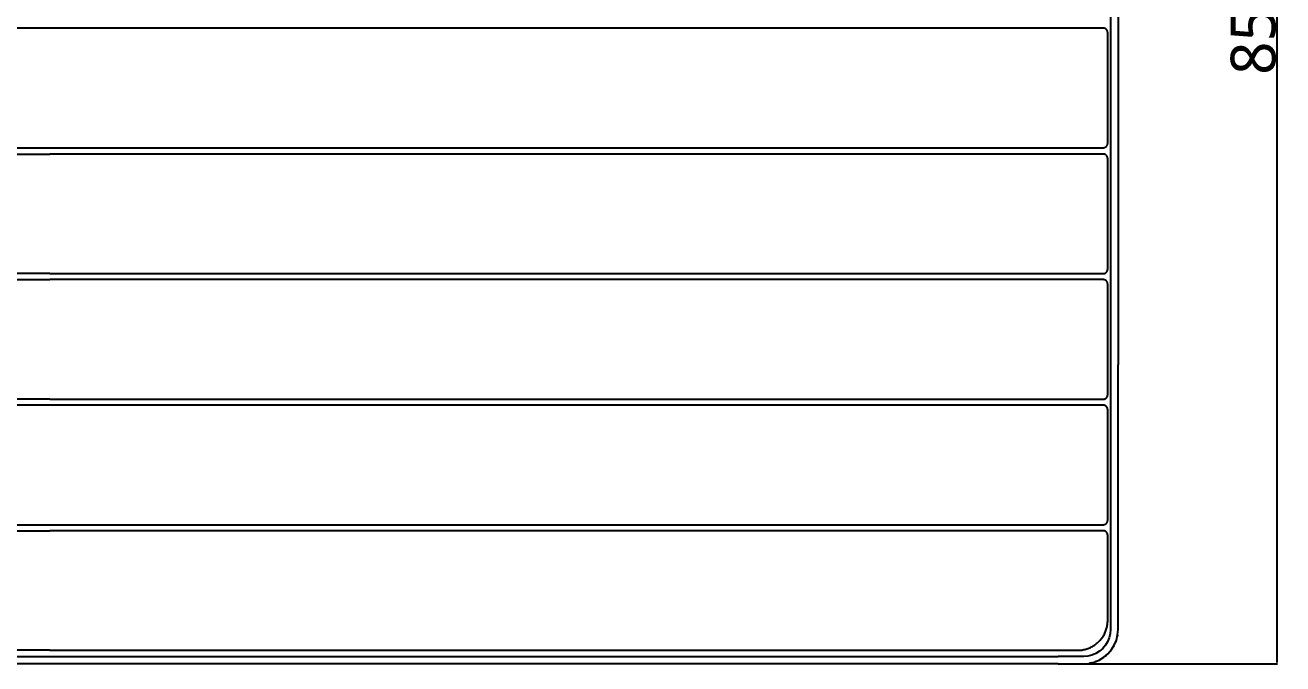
# Model space of a CAD drawing. Header units: millimetres. Extents: x 0 to 5466, y 0 to 3819.
# Drawn here: x 3592 to 4434, y 961 to 1388 of the extents above; entities that cross this region are included whole.
import ezdxf

# ---------------------------------------------------------------- set-up
doc = ezdxf.new("R2010")
doc.units = ezdxf.units.MM
doc.header["$MEASUREMENT"] = 0
doc.layers.add('Domyślny', color=7, linetype='Continuous', true_color=0x000000)
doc.layers.add('Utwórz2D linie widoczne', color=7, linetype='Continuous', true_color=0x000000)
doc.styles.add('Roboto', font='')
doc.styles.get('Roboto').set_extended_font_data('Roboto')
doc.dimstyles.new('Domyślny', dxfattribs={"dimtxt": 30, "dimasz": 1, "dimexe": 0.5, "dimexo": 0.5, "dimgap": 0.25, "dimtad": 1, "dimtoh": 1, "dimdec": 0, "dimzin": 1, "dimdsep": 46, "dimtxsty": 'Roboto', "dimcen": 0.5, "dimazin": 0, "dimtfac": 1, "dimtdec": 4, "dimtix": 1, "dimtmove": 1, "dimatfit": 3, "dimfxl": 0, "dimtolj": 1, "dimtzin": 1, "dimarcsym": 0})

# ---------------------------------------------------------------- blocks, each defined once
blk = doc.blocks.new('*D1')
at = {"layer": 'Defpoints', "color": 0}
for p in [(4293.43, 1815.65), (4293.43, 960.65), (4429.68, 960.65)]:
    blk.add_point(p, dxfattribs=at)
at = {"layer": 'Domyślny', "color": 0, "lineweight": -2}
for p, q in [((4293.93, 1815.65), (4430.18, 1815.65)), ((4429.68, 1814.65), (4429.68, 961.65)), ((4293.93, 960.65), (4430.18, 960.65))]:
    blk.add_line(p, q, dxfattribs=at)
at = {"layer": 'Domyślny', "color": 0}
for points in [[(4429.84, 1814.65), (4429.51, 1814.65), (4429.68, 1815.65)], [(4429.51, 961.65), (4429.84, 961.65), (4429.68, 960.65)]]:
    blk.add_solid(points, dxfattribs=at)
at = {"layer": 'Domyślny', "color": 0, "insert": (4414.02, 1388.15), "char_height": 30, "attachment_point": 5, "rotation": 90, "style": 'Roboto'}
blk.add_mtext('\\A1;855', dxfattribs=at)

msp = doc.modelspace()

# ---------------------------------------------------------------- linework, layer by layer
at = {"layer": 'Utwórz2D linie widoczne'}
for p, q in [((4318.41, 1615.65, 3235.88), (4318.41, 1160.65, 3235.88)), ((4323.41, 1615.65, 3235.88), (4323.41, 1160.65, 3235.88)), ((3608.53, 1385.91, 3235.88), (3494.98, 1385.91, 3235.88)), ((4313.48, 1385.91, 3235.88), (3608.53, 1385.91, 3235.88)), ((4313.58, 1385.9, 3235.88), (4313.48, 1385.91, 3235.88)), ((4313.68, 1385.9, 3235.88), (4313.58, 1385.9, 3235.88)), ((4313.79, 1385.89, 3235.88), (4313.68, 1385.9, 3235.88)), ((4313.89, 1385.88, 3235.88), (4313.79, 1385.89, 3235.88)), ((4313.99, 1385.86, 3235.88), (4313.89, 1385.88, 3235.88)), ((4314.09, 1385.84, 3235.88), (4313.99, 1385.86, 3235.88)), ((4314.19, 1385.82, 3235.88), (4314.09, 1385.84, 3235.88)), ((4314.29, 1385.8, 3235.88), (4314.19, 1385.82, 3235.88)), ((4314.39, 1385.77, 3235.88), (4314.29, 1385.8, 3235.88)), ((4314.48, 1385.73, 3235.88), (4314.39, 1385.77, 3235.88)), ((4314.58, 1385.7, 3235.88), (4314.48, 1385.73, 3235.88)), ((4314.68, 1385.66, 3235.88), (4314.58, 1385.7, 3235.88)), ((4314.77, 1385.62, 3235.88), (4314.68, 1385.66, 3235.88)), ((4314.86, 1385.57, 3235.88), (4314.77, 1385.62, 3235.88)), ((4314.95, 1385.52, 3235.88), (4314.86, 1385.57, 3235.88)), ((4315.04, 1385.47, 3235.88), (4314.95, 1385.52, 3235.88)), ((4315.13, 1385.41, 3235.88), (4315.04, 1385.47, 3235.88)), ((4315.21, 1385.36, 3235.88), (4315.13, 1385.41, 3235.88)), ((4315.29, 1385.3, 3235.88), (4315.21, 1385.36, 3235.88)), ((4315.37, 1385.23, 3235.88), (4315.29, 1385.3, 3235.88)), ((4315.45, 1385.17, 3235.88), (4315.37, 1385.23, 3235.88)), ((4315.53, 1385.1, 3235.88), (4315.45, 1385.17, 3235.88)), ((4315.6, 1385.03, 3235.88), (4315.53, 1385.1, 3235.88)), ((4315.67, 1384.95, 3235.88), (4315.6, 1385.03, 3235.88)), ((4315.74, 1384.88, 3235.88), (4315.67, 1384.95, 3235.88)), ((4315.81, 1384.8, 3235.88), (4315.74, 1384.88, 3235.88)), ((4315.87, 1384.72, 3235.88), (4315.81, 1384.8, 3235.88)), ((4315.93, 1384.64, 3235.88), (4315.87, 1384.72, 3235.88)), ((4315.99, 1384.55, 3235.88), (4315.93, 1384.64, 3235.88)), ((4316.04, 1384.47, 3235.88), (4315.99, 1384.55, 3235.88)), ((4316.1, 1384.38, 3235.88), (4316.04, 1384.47, 3235.88)), ((4316.14, 1384.29, 3235.88), (4316.1, 1384.38, 3235.88)), ((4316.19, 1384.19, 3235.88), (4316.14, 1384.29, 3235.88)), ((4316.23, 1384.1, 3235.88), (4316.19, 1384.19, 3235.88)), ((4316.27, 1384.01, 3235.88), (4316.23, 1384.1, 3235.88)), ((4316.31, 1383.91, 3235.88), (4316.27, 1384.01, 3235.88)), ((4316.34, 1383.81, 3235.88), (4316.31, 1383.91, 3235.88)), ((4316.37, 1383.72, 3235.88), (4316.34, 1383.81, 3235.88)), ((4316.39, 1383.62, 3235.88), (4316.37, 1383.72, 3235.88)), ((4316.42, 1383.52, 3235.88), (4316.39, 1383.62, 3235.88)), ((4316.44, 1383.42, 3235.88), (4316.42, 1383.52, 3235.88)), ((4316.45, 1383.31, 3235.88), (4316.44, 1383.42, 3235.88)), ((4316.46, 1383.21, 3235.88), (4316.45, 1383.31, 3235.88)), ((4316.47, 1383.11, 3235.88), (4316.46, 1383.21, 3235.88)), ((4316.48, 1383.01, 3235.88), (4316.47, 1383.11, 3235.88)), ((4316.48, 1382.91, 3235.88), (4316.48, 1383.01, 3235.88)), ((4316.48, 1308.91, 3235.88), (4316.48, 1382.91, 3235.88)), ((3494.98, 1305.91, 3235.88), (3608.53, 1305.91, 3235.88)), ((3608.53, 1305.91, 3235.88), (4313.48, 1305.91, 3235.88)), ((4313.48, 1305.91, 3235.88), (4313.58, 1305.91, 3235.88)), ((4313.58, 1305.91, 3235.88), (4313.68, 1305.91, 3235.88)), ((4313.68, 1305.91, 3235.88), (4313.79, 1305.92, 3235.88)), ((4313.79, 1305.92, 3235.88), (4313.89, 1305.93, 3235.88)), ((4313.89, 1305.93, 3235.88), (4313.99, 1305.95, 3235.88)), ((4313.99, 1305.95, 3235.88), (4314.09, 1305.97, 3235.88)), ((4314.09, 1305.97, 3235.88), (4314.19, 1305.99, 3235.88)), ((4314.19, 1305.99, 3235.88), (4314.29, 1306.02, 3235.88)), ((4314.29, 1306.02, 3235.88), (4314.39, 1306.05, 3235.88)), ((4314.39, 1306.05, 3235.88), (4314.48, 1306.08, 3235.88)), ((4314.48, 1306.08, 3235.88), (4314.58, 1306.12, 3235.88)), ((4314.58, 1306.12, 3235.88), (4314.68, 1306.15, 3235.88)), ((4314.68, 1306.15, 3235.88), (4314.77, 1306.2, 3235.88)), ((4314.77, 1306.2, 3235.88), (4314.86, 1306.24, 3235.88)), ((4314.86, 1306.24, 3235.88), (4314.95, 1306.29, 3235.88)), ((4314.95, 1306.29, 3235.88), (4315.04, 1306.34, 3235.88)), ((4315.04, 1306.34, 3235.88), (4315.13, 1306.4, 3235.88)), ((4315.13, 1306.4, 3235.88), (4315.21, 1306.46, 3235.88)), ((4315.21, 1306.46, 3235.88), (4315.29, 1306.52, 3235.88)), ((4315.29, 1306.52, 3235.88), (4315.37, 1306.58, 3235.88)), ((4315.37, 1306.58, 3235.88), (4315.45, 1306.65, 3235.88)), ((4315.45, 1306.65, 3235.88), (4315.53, 1306.71, 3235.88)), ((4315.53, 1306.71, 3235.88), (4315.6, 1306.79, 3235.88)), ((4315.6, 1306.79, 3235.88), (4315.67, 1306.86, 3235.88)), ((4315.67, 1306.86, 3235.88), (4315.74, 1306.93, 3235.88)), ((4315.74, 1306.93, 3235.88), (4315.81, 1307.01, 3235.88)), ((4315.81, 1307.01, 3235.88), (4315.87, 1307.09, 3235.88)), ((4315.87, 1307.09, 3235.88), (4315.93, 1307.18, 3235.88)), ((4315.93, 1307.18, 3235.88), (4315.99, 1307.26, 3235.88)), ((4315.99, 1307.26, 3235.88), (4316.04, 1307.35, 3235.88)), ((4316.04, 1307.35, 3235.88), (4316.1, 1307.44, 3235.88)), ((4316.1, 1307.44, 3235.88), (4316.14, 1307.53, 3235.88)), ((4316.14, 1307.53, 3235.88), (4316.19, 1307.62, 3235.88)), ((4316.19, 1307.62, 3235.88), (4316.23, 1307.71, 3235.88)), ((4316.23, 1307.71, 3235.88), (4316.27, 1307.81, 3235.88)), ((4316.27, 1307.81, 3235.88), (4316.31, 1307.9, 3235.88)), ((4316.31, 1307.9, 3235.88), (4316.34, 1308, 3235.88)), ((4316.34, 1308, 3235.88), (4316.37, 1308.1, 3235.88)), ((4316.37, 1308.1, 3235.88), (4316.39, 1308.2, 3235.88)), ((4316.39, 1308.2, 3235.88), (4316.42, 1308.3, 3235.88)), ((4316.42, 1308.3, 3235.88), (4316.44, 1308.4, 3235.88)), ((4316.44, 1308.4, 3235.88), (4316.45, 1308.5, 3235.88)), ((4316.45, 1308.5, 3235.88), (4316.46, 1308.6, 3235.88)), ((4316.46, 1308.6, 3235.88), (4316.47, 1308.7, 3235.88)), ((4316.47, 1308.7, 3235.88), (4316.48, 1308.8, 3235.88)), ((4316.48, 1308.8, 3235.88), (4316.48, 1308.91, 3235.88)), ((3494.98, 1301.67, 3235.88), (3608.53, 1301.67, 3235.88)), ((4313.48, 1301.67, 3235.88), (3608.53, 1301.67, 3235.88)), ((4313.58, 1301.67, 3235.88), (4313.48, 1301.67, 3235.88)), ((4313.68, 1301.66, 3235.88), (4313.58, 1301.67, 3235.88)), ((4313.79, 1301.66, 3235.88), (4313.68, 1301.66, 3235.88)), ((4313.89, 1301.64, 3235.88), (4313.79, 1301.66, 3235.88)), ((4313.99, 1301.63, 3235.88), (4313.89, 1301.64, 3235.88)), ((4314.09, 1301.61, 3235.88), (4313.99, 1301.63, 3235.88)), ((4314.19, 1301.59, 3235.88), (4314.09, 1301.61, 3235.88)), ((4314.29, 1301.56, 3235.88), (4314.19, 1301.59, 3235.88)), ((4314.39, 1301.53, 3235.88), (4314.29, 1301.56, 3235.88)), ((4314.48, 1301.5, 3235.88), (4314.39, 1301.53, 3235.88)), ((4314.58, 1301.46, 3235.88), (4314.48, 1301.5, 3235.88)), ((4314.68, 1301.42, 3235.88), (4314.58, 1301.46, 3235.88)), ((4314.77, 1301.38, 3235.88), (4314.68, 1301.42, 3235.88)), ((4314.86, 1301.34, 3235.88), (4314.77, 1301.38, 3235.88)), ((4314.95, 1301.29, 3235.88), (4314.86, 1301.34, 3235.88)), ((4315.04, 1301.24, 3235.88), (4314.95, 1301.29, 3235.88)), ((4315.13, 1301.18, 3235.88), (4315.04, 1301.24, 3235.88)), ((4315.21, 1301.12, 3235.88), (4315.13, 1301.18, 3235.88)), ((4315.29, 1301.06, 3235.88), (4315.21, 1301.12, 3235.88)), ((4315.37, 1301, 3235.88), (4315.29, 1301.06, 3235.88)), ((4315.45, 1300.93, 3235.88), (4315.37, 1301, 3235.88)), ((4315.53, 1300.86, 3235.88), (4315.45, 1300.93, 3235.88)), ((4315.6, 1300.79, 3235.88), (4315.53, 1300.86, 3235.88)), ((4315.67, 1300.72, 3235.88), (4315.6, 1300.79, 3235.88)), ((4315.74, 1300.64, 3235.88), (4315.67, 1300.72, 3235.88)), ((4315.81, 1300.57, 3235.88), (4315.74, 1300.64, 3235.88)), ((4315.87, 1300.48, 3235.88), (4315.81, 1300.57, 3235.88)), ((4315.93, 1300.4, 3235.88), (4315.87, 1300.48, 3235.88)), ((4315.99, 1300.32, 3235.88), (4315.93, 1300.4, 3235.88)), ((4316.04, 1300.23, 3235.88), (4315.99, 1300.32, 3235.88)), ((4316.1, 1300.14, 3235.88), (4316.04, 1300.23, 3235.88)), ((4316.14, 1300.05, 3235.88), (4316.1, 1300.14, 3235.88)), ((4316.19, 1299.96, 3235.88), (4316.14, 1300.05, 3235.88)), ((4316.23, 1299.87, 3235.88), (4316.19, 1299.96, 3235.88)), ((4316.27, 1299.77, 3235.88), (4316.23, 1299.87, 3235.88)), ((4316.31, 1299.68, 3235.88), (4316.27, 1299.77, 3235.88)), ((4316.34, 1299.58, 3235.88), (4316.31, 1299.68, 3235.88)), ((4316.37, 1299.48, 3235.88), (4316.34, 1299.58, 3235.88)), ((4316.39, 1299.38, 3235.88), (4316.37, 1299.48, 3235.88)), ((4316.42, 1299.28, 3235.88), (4316.39, 1299.38, 3235.88)), ((4316.44, 1299.18, 3235.88), (4316.42, 1299.28, 3235.88)), ((4316.45, 1299.08, 3235.88), (4316.44, 1299.18, 3235.88)), ((4316.46, 1298.98, 3235.88), (4316.45, 1299.08, 3235.88)), ((4316.47, 1298.88, 3235.88), (4316.46, 1298.98, 3235.88)), ((4316.48, 1298.77, 3235.88), (4316.47, 1298.88, 3235.88)), ((4316.48, 1298.67, 3235.88), (4316.48, 1298.77, 3235.88)), ((4316.48, 1224.67, 3235.88), (4316.48, 1298.67, 3235.88)), ((3608.53, 1221.67, 3235.88), (3494.98, 1221.67, 3235.88)), ((3608.53, 1221.67, 3235.88), (4313.48, 1221.67, 3235.88)), ((4313.48, 1221.67, 3235.88), (4313.58, 1221.67, 3235.88)), ((4313.58, 1221.67, 3235.88), (4313.68, 1221.68, 3235.88)), ((4313.68, 1221.68, 3235.88), (4313.79, 1221.69, 3235.88)), ((4313.79, 1221.69, 3235.88), (4313.89, 1221.7, 3235.88)), ((4313.89, 1221.7, 3235.88), (4313.99, 1221.72, 3235.88)), ((4313.99, 1221.72, 3235.88), (4314.09, 1221.73, 3235.88)), ((4314.09, 1221.73, 3235.88), (4314.19, 1221.76, 3235.88)), ((4314.19, 1221.76, 3235.88), (4314.29, 1221.78, 3235.88)), ((4314.29, 1221.78, 3235.88), (4314.39, 1221.81, 3235.88)), ((4314.39, 1221.81, 3235.88), (4314.48, 1221.84, 3235.88)), ((4314.48, 1221.84, 3235.88), (4314.58, 1221.88, 3235.88)), ((4314.58, 1221.88, 3235.88), (4314.68, 1221.92, 3235.88)), ((4314.68, 1221.92, 3235.88), (4314.77, 1221.96, 3235.88)), ((4314.77, 1221.96, 3235.88), (4314.86, 1222.01, 3235.88)), ((4314.86, 1222.01, 3235.88), (4314.95, 1222.06, 3235.88)), ((4314.95, 1222.06, 3235.88), (4315.04, 1222.11, 3235.88)), ((4315.04, 1222.11, 3235.88), (4315.13, 1222.16, 3235.88)), ((4315.13, 1222.16, 3235.88), (4315.21, 1222.22, 3235.88)), ((4315.21, 1222.22, 3235.88), (4315.29, 1222.28, 3235.88)), ((4315.29, 1222.28, 3235.88), (4315.37, 1222.34, 3235.88)), ((4315.37, 1222.34, 3235.88), (4315.45, 1222.41, 3235.88)), ((4315.45, 1222.41, 3235.88), (4315.53, 1222.48, 3235.88)), ((4315.53, 1222.48, 3235.88), (4315.6, 1222.55, 3235.88)), ((4315.6, 1222.55, 3235.88), (4315.67, 1222.62, 3235.88)), ((4315.67, 1222.62, 3235.88), (4315.74, 1222.7, 3235.88)), ((4315.74, 1222.7, 3235.88), (4315.81, 1222.78, 3235.88)), ((4315.81, 1222.78, 3235.88), (4315.87, 1222.86, 3235.88)), ((4315.87, 1222.86, 3235.88), (4315.93, 1222.94, 3235.88)), ((4315.93, 1222.94, 3235.88), (4315.99, 1223.03, 3235.88)), ((4315.99, 1223.03, 3235.88), (4316.04, 1223.11, 3235.88)), ((4316.04, 1223.11, 3235.88), (4316.1, 1223.2, 3235.88)), ((4316.1, 1223.2, 3235.88), (4316.14, 1223.29, 3235.88)), ((4316.14, 1223.29, 3235.88), (4316.19, 1223.38, 3235.88)), ((4316.19, 1223.38, 3235.88), (4316.23, 1223.48, 3235.88)), ((4316.23, 1223.48, 3235.88), (4316.27, 1223.57, 3235.88)), ((4316.27, 1223.57, 3235.88), (4316.31, 1223.67, 3235.88)), ((4316.31, 1223.67, 3235.88), (4316.34, 1223.76, 3235.88)), ((4316.34, 1223.76, 3235.88), (4316.37, 1223.86, 3235.88)), ((4316.37, 1223.86, 3235.88), (4316.39, 1223.96, 3235.88)), ((4316.39, 1223.96, 3235.88), (4316.42, 1224.06, 3235.88)), ((4316.42, 1224.06, 3235.88), (4316.44, 1224.16, 3235.88)), ((4316.44, 1224.16, 3235.88), (4316.45, 1224.26, 3235.88)), ((4316.45, 1224.26, 3235.88), (4316.46, 1224.36, 3235.88)), ((4316.46, 1224.36, 3235.88), (4316.47, 1224.47, 3235.88)), ((4316.47, 1224.47, 3235.88), (4316.48, 1224.57, 3235.88)), ((4316.48, 1224.57, 3235.88), (4316.48, 1224.67, 3235.88)), ((3494.98, 1217.67, 3235.88), (3608.53, 1217.67, 3235.88)), ((4313.48, 1217.67, 3235.88), (3608.53, 1217.67, 3235.88)), ((4313.58, 1217.67, 3235.88), (4313.48, 1217.67, 3235.88)), ((4313.68, 1217.66, 3235.88), (4313.58, 1217.67, 3235.88)), ((4313.79, 1217.66, 3235.88), (4313.68, 1217.66, 3235.88)), ((4313.89, 1217.64, 3235.88), (4313.79, 1217.66, 3235.88)), ((4313.99, 1217.63, 3235.88), (4313.89, 1217.64, 3235.88)), ((4314.09, 1217.61, 3235.88), (4313.99, 1217.63, 3235.88)), ((4314.19, 1217.59, 3235.88), (4314.09, 1217.61, 3235.88)), ((4314.29, 1217.56, 3235.88), (4314.19, 1217.59, 3235.88)), ((4314.39, 1217.53, 3235.88), (4314.29, 1217.56, 3235.88)), ((4314.48, 1217.5, 3235.88), (4314.39, 1217.53, 3235.88)), ((4314.58, 1217.46, 3235.88), (4314.48, 1217.5, 3235.88)), ((4314.68, 1217.42, 3235.88), (4314.58, 1217.46, 3235.88)), ((4314.77, 1217.38, 3235.88), (4314.68, 1217.42, 3235.88)), ((4314.86, 1217.34, 3235.88), (4314.77, 1217.38, 3235.88)), ((4314.95, 1217.29, 3235.88), (4314.86, 1217.34, 3235.88)), ((4315.04, 1217.24, 3235.88), (4314.95, 1217.29, 3235.88)), ((4315.13, 1217.18, 3235.88), (4315.04, 1217.24, 3235.88)), ((4315.21, 1217.12, 3235.88), (4315.13, 1217.18, 3235.88)), ((4315.29, 1217.06, 3235.88), (4315.21, 1217.12, 3235.88)), ((4315.37, 1217, 3235.88), (4315.29, 1217.06, 3235.88)), ((4315.45, 1216.93, 3235.88), (4315.37, 1217, 3235.88)), ((4315.53, 1216.86, 3235.88), (4315.45, 1216.93, 3235.88)), ((4315.6, 1216.79, 3235.88), (4315.53, 1216.86, 3235.88)), ((4315.67, 1216.72, 3235.88), (4315.6, 1216.79, 3235.88)), ((4315.74, 1216.64, 3235.88), (4315.67, 1216.72, 3235.88)), ((4315.81, 1216.57, 3235.88), (4315.74, 1216.64, 3235.88)), ((4315.87, 1216.48, 3235.88), (4315.81, 1216.57, 3235.88)), ((4315.93, 1216.4, 3235.88), (4315.87, 1216.48, 3235.88)), ((4315.99, 1216.32, 3235.88), (4315.93, 1216.4, 3235.88)), ((4316.04, 1216.23, 3235.88), (4315.99, 1216.32, 3235.88)), ((4316.1, 1216.14, 3235.88), (4316.04, 1216.23, 3235.88)), ((4316.14, 1216.05, 3235.88), (4316.1, 1216.14, 3235.88)), ((4316.19, 1215.96, 3235.88), (4316.14, 1216.05, 3235.88)), ((4316.23, 1215.87, 3235.88), (4316.19, 1215.96, 3235.88)), ((4316.27, 1215.77, 3235.88), (4316.23, 1215.87, 3235.88)), ((4316.31, 1215.68, 3235.88), (4316.27, 1215.77, 3235.88)), ((4316.34, 1215.58, 3235.88), (4316.31, 1215.68, 3235.88)), ((4316.37, 1215.48, 3235.88), (4316.34, 1215.58, 3235.88)), ((4316.39, 1215.38, 3235.88), (4316.37, 1215.48, 3235.88)), ((4316.42, 1215.28, 3235.88), (4316.39, 1215.38, 3235.88)), ((4316.44, 1215.18, 3235.88), (4316.42, 1215.28, 3235.88)), ((4316.45, 1215.08, 3235.88), (4316.44, 1215.18, 3235.88)), ((4316.46, 1214.98, 3235.88), (4316.45, 1215.08, 3235.88)), ((4316.47, 1214.88, 3235.88), (4316.46, 1214.98, 3235.88)), ((4316.48, 1214.77, 3235.88), (4316.47, 1214.88, 3235.88)), ((4316.48, 1214.67, 3235.88), (4316.48, 1214.77, 3235.88)), ((4316.48, 1140.67, 3235.88), (4316.48, 1214.67, 3235.88)), ((4318.41, 1160.65, 3235.88), (4318.41, 1028.65, 3235.88)), ((4323.41, 1028.65, 3235.88), (4323.41, 1160.65, 3235.88)), ((3608.53, 1137.67, 3235.88), (3494.98, 1137.67, 3235.88)), ((3608.53, 1137.67, 3235.88), (4313.48, 1137.67, 3235.88)), ((4313.48, 1137.67, 3235.88), (4313.58, 1137.67, 3235.88)), ((4313.58, 1137.67, 3235.88), (4313.68, 1137.68, 3235.88)), ((4313.68, 1137.68, 3235.88), (4313.79, 1137.69, 3235.88)), ((4313.79, 1137.69, 3235.88), (4313.89, 1137.7, 3235.88)), ((4313.89, 1137.7, 3235.88), (4313.99, 1137.72, 3235.88)), ((4313.99, 1137.72, 3235.88), (4314.09, 1137.73, 3235.88)), ((4314.09, 1137.73, 3235.88), (4314.19, 1137.76, 3235.88)), ((4314.19, 1137.76, 3235.88), (4314.29, 1137.78, 3235.88)), ((4314.29, 1137.78, 3235.88), (4314.39, 1137.81, 3235.88)), ((4314.39, 1137.81, 3235.88), (4314.48, 1137.84, 3235.88)), ((4314.48, 1137.84, 3235.88), (4314.58, 1137.88, 3235.88)), ((4314.58, 1137.88, 3235.88), (4314.68, 1137.92, 3235.88)), ((4314.68, 1137.92, 3235.88), (4314.77, 1137.96, 3235.88)), ((4314.77, 1137.96, 3235.88), (4314.86, 1138.01, 3235.88)), ((4314.86, 1138.01, 3235.88), (4314.95, 1138.06, 3235.88)), ((4314.95, 1138.06, 3235.88), (4315.04, 1138.11, 3235.88)), ((4315.04, 1138.11, 3235.88), (4315.13, 1138.16, 3235.88)), ((4315.13, 1138.16, 3235.88), (4315.21, 1138.22, 3235.88)), ((4315.21, 1138.22, 3235.88), (4315.29, 1138.28, 3235.88)), ((4315.29, 1138.28, 3235.88), (4315.37, 1138.34, 3235.88)), ((4315.37, 1138.34, 3235.88), (4315.45, 1138.41, 3235.88)), ((4315.45, 1138.41, 3235.88), (4315.53, 1138.48, 3235.88)), ((4315.53, 1138.48, 3235.88), (4315.6, 1138.55, 3235.88)), ((4315.6, 1138.55, 3235.88), (4315.67, 1138.62, 3235.88)), ((4315.67, 1138.62, 3235.88), (4315.74, 1138.7, 3235.88)), ((4315.74, 1138.7, 3235.88), (4315.81, 1138.78, 3235.88)), ((4315.81, 1138.78, 3235.88), (4315.87, 1138.86, 3235.88)), ((4315.87, 1138.86, 3235.88), (4315.93, 1138.94, 3235.88)), ((4315.93, 1138.94, 3235.88), (4315.99, 1139.03, 3235.88)), ((4315.99, 1139.03, 3235.88), (4316.04, 1139.11, 3235.88)), ((4316.04, 1139.11, 3235.88), (4316.1, 1139.2, 3235.88)), ((4316.1, 1139.2, 3235.88), (4316.14, 1139.29, 3235.88)), ((4316.14, 1139.29, 3235.88), (4316.19, 1139.38, 3235.88)), ((4316.19, 1139.38, 3235.88), (4316.23, 1139.48, 3235.88)), ((4316.23, 1139.48, 3235.88), (4316.27, 1139.57, 3235.88)), ((4316.27, 1139.57, 3235.88), (4316.31, 1139.67, 3235.88)), ((4316.31, 1139.67, 3235.88), (4316.34, 1139.76, 3235.88)), ((4316.34, 1139.76, 3235.88), (4316.37, 1139.86, 3235.88)), ((4316.37, 1139.86, 3235.88), (4316.39, 1139.96, 3235.88)), ((4316.39, 1139.96, 3235.88), (4316.42, 1140.06, 3235.88)), ((4316.42, 1140.06, 3235.88), (4316.44, 1140.16, 3235.88)), ((4316.44, 1140.16, 3235.88), (4316.45, 1140.26, 3235.88)), ((4316.45, 1140.26, 3235.88), (4316.46, 1140.36, 3235.88)), ((4316.46, 1140.36, 3235.88), (4316.47, 1140.47, 3235.88)), ((4316.47, 1140.47, 3235.88), (4316.48, 1140.57, 3235.88)), ((4316.48, 1140.57, 3235.88), (4316.48, 1140.67, 3235.88)), ((3608.53, 1133.71, 3235.88), (3494.98, 1133.71, 3235.88)), ((4313.48, 1133.71, 3235.88), (3608.53, 1133.71, 3235.88)), ((4313.58, 1133.71, 3235.88), (4313.48, 1133.71, 3235.88)), ((4313.68, 1133.7, 3235.88), (4313.58, 1133.71, 3235.88)), ((4313.79, 1133.69, 3235.88), (4313.68, 1133.7, 3235.88)), ((4313.89, 1133.68, 3235.88), (4313.79, 1133.69, 3235.88)), ((4313.99, 1133.66, 3235.88), (4313.89, 1133.68, 3235.88)), ((4314.09, 1133.64, 3235.88), (4313.99, 1133.66, 3235.88)), ((4314.19, 1133.62, 3235.88), (4314.09, 1133.64, 3235.88)), ((4314.29, 1133.6, 3235.88), (4314.19, 1133.62, 3235.88)), ((4314.39, 1133.57, 3235.88), (4314.29, 1133.6, 3235.88)), ((4314.48, 1133.53, 3235.88), (4314.39, 1133.57, 3235.88)), ((4314.58, 1133.5, 3235.88), (4314.48, 1133.53, 3235.88)), ((4314.68, 1133.46, 3235.88), (4314.58, 1133.5, 3235.88)), ((4314.77, 1133.42, 3235.88), (4314.68, 1133.46, 3235.88)), ((4314.86, 1133.37, 3235.88), (4314.77, 1133.42, 3235.88)), ((4314.95, 1133.32, 3235.88), (4314.86, 1133.37, 3235.88)), ((4315.04, 1133.27, 3235.88), (4314.95, 1133.32, 3235.88)), ((4315.13, 1133.22, 3235.88), (4315.04, 1133.27, 3235.88)), ((4315.21, 1133.16, 3235.88), (4315.13, 1133.22, 3235.88)), ((4315.29, 1133.1, 3235.88), (4315.21, 1133.16, 3235.88)), ((4315.37, 1133.03, 3235.88), (4315.29, 1133.1, 3235.88)), ((4315.45, 1132.97, 3235.88), (4315.37, 1133.03, 3235.88)), ((4315.53, 1132.9, 3235.88), (4315.45, 1132.97, 3235.88)), ((4315.6, 1132.83, 3235.88), (4315.53, 1132.9, 3235.88)), ((4315.67, 1132.76, 3235.88), (4315.6, 1132.83, 3235.88)), ((4315.74, 1132.68, 3235.88), (4315.67, 1132.76, 3235.88)), ((4315.81, 1132.6, 3235.88), (4315.74, 1132.68, 3235.88)), ((4315.87, 1132.52, 3235.88), (4315.81, 1132.6, 3235.88)), ((4315.93, 1132.44, 3235.88), (4315.87, 1132.52, 3235.88)), ((4315.99, 1132.35, 3235.88), (4315.93, 1132.44, 3235.88)), ((4316.04, 1132.27, 3235.88), (4315.99, 1132.35, 3235.88)), ((4316.1, 1132.18, 3235.88), (4316.04, 1132.27, 3235.88)), ((4316.14, 1132.09, 3235.88), (4316.1, 1132.18, 3235.88)), ((4316.19, 1132, 3235.88), (4316.14, 1132.09, 3235.88)), ((4316.23, 1131.9, 3235.88), (4316.19, 1132, 3235.88)), ((4316.27, 1131.81, 3235.88), (4316.23, 1131.9, 3235.88)), ((4316.31, 1131.71, 3235.88), (4316.27, 1131.81, 3235.88)), ((4316.34, 1131.61, 3235.88), (4316.31, 1131.71, 3235.88)), ((4316.37, 1131.52, 3235.88), (4316.34, 1131.61, 3235.88)), ((4316.39, 1131.42, 3235.88), (4316.37, 1131.52, 3235.88)), ((4316.42, 1131.32, 3235.88), (4316.39, 1131.42, 3235.88)), ((4316.44, 1131.22, 3235.88), (4316.42, 1131.32, 3235.88)), ((4316.45, 1131.12, 3235.88), (4316.44, 1131.22, 3235.88)), ((4316.46, 1131.01, 3235.88), (4316.45, 1131.12, 3235.88)), ((4316.47, 1130.91, 3235.88), (4316.46, 1131.01, 3235.88)), ((4316.48, 1130.81, 3235.88), (4316.47, 1130.91, 3235.88)), ((4316.48, 1130.71, 3235.88), (4316.48, 1130.81, 3235.88)), ((4316.48, 1056.71, 3235.88), (4316.48, 1130.71, 3235.88)), ((3494.98, 1053.71, 3235.88), (3608.53, 1053.71, 3235.88)), ((3608.53, 1053.71, 3235.88), (4313.48, 1053.71, 3235.88)), ((4313.48, 1053.71, 3235.88), (4313.58, 1053.71, 3235.88)), ((4313.58, 1053.71, 3235.88), (4313.68, 1053.71, 3235.88)), ((4313.68, 1053.71, 3235.88), (4313.79, 1053.72, 3235.88)), ((4313.79, 1053.72, 3235.88), (4313.89, 1053.74, 3235.88)), ((4313.89, 1053.74, 3235.88), (4313.99, 1053.75, 3235.88)), ((4313.99, 1053.75, 3235.88), (4314.09, 1053.77, 3235.88)), ((4314.09, 1053.77, 3235.88), (4314.19, 1053.79, 3235.88)), ((4314.19, 1053.79, 3235.88), (4314.29, 1053.82, 3235.88)), ((4314.29, 1053.82, 3235.88), (4314.39, 1053.85, 3235.88)), ((4314.39, 1053.85, 3235.88), (4314.48, 1053.88, 3235.88)), ((4314.48, 1053.88, 3235.88), (4314.58, 1053.92, 3235.88)), ((4314.58, 1053.92, 3235.88), (4314.68, 1053.96, 3235.88)), ((4314.68, 1053.96, 3235.88), (4314.77, 1054, 3235.88)), ((4314.77, 1054, 3235.88), (4314.86, 1054.04, 3235.88)), ((4314.86, 1054.04, 3235.88), (4314.95, 1054.09, 3235.88)), ((4314.95, 1054.09, 3235.88), (4315.04, 1054.14, 3235.88)), ((4315.04, 1054.14, 3235.88), (4315.13, 1054.2, 3235.88)), ((4315.13, 1054.2, 3235.88), (4315.21, 1054.26, 3235.88)), ((4315.21, 1054.26, 3235.88), (4315.29, 1054.32, 3235.88)), ((4315.29, 1054.32, 3235.88), (4315.37, 1054.38, 3235.88)), ((4315.37, 1054.38, 3235.88), (4315.45, 1054.45, 3235.88)), ((4315.45, 1054.45, 3235.88), (4315.53, 1054.51, 3235.88)), ((4315.53, 1054.51, 3235.88), (4315.6, 1054.59, 3235.88)), ((4315.6, 1054.59, 3235.88), (4315.67, 1054.66, 3235.88)), ((4315.67, 1054.66, 3235.88), (4315.74, 1054.74, 3235.88)), ((4315.74, 1054.74, 3235.88), (4315.81, 1054.81, 3235.88)), ((4315.81, 1054.81, 3235.88), (4315.87, 1054.89, 3235.88)), ((4315.87, 1054.89, 3235.88), (4315.93, 1054.98, 3235.88)), ((4315.93, 1054.98, 3235.88), (4315.99, 1055.06, 3235.88)), ((4315.99, 1055.06, 3235.88), (4316.04, 1055.15, 3235.88)), ((4316.04, 1055.15, 3235.88), (4316.1, 1055.24, 3235.88)), ((4316.1, 1055.24, 3235.88), (4316.14, 1055.33, 3235.88)), ((4316.14, 1055.33, 3235.88), (4316.19, 1055.42, 3235.88)), ((4316.19, 1055.42, 3235.88), (4316.23, 1055.51, 3235.88)), ((4316.23, 1055.51, 3235.88), (4316.27, 1055.61, 3235.88)), ((4316.27, 1055.61, 3235.88), (4316.31, 1055.7, 3235.88)), ((4316.31, 1055.7, 3235.88), (4316.34, 1055.8, 3235.88)), ((4316.34, 1055.8, 3235.88), (4316.37, 1055.9, 3235.88)), ((4316.37, 1055.9, 3235.88), (4316.39, 1056, 3235.88)), ((4316.39, 1056, 3235.88), (4316.42, 1056.1, 3235.88)), ((4316.42, 1056.1, 3235.88), (4316.44, 1056.2, 3235.88)), ((4316.44, 1056.2, 3235.88), (4316.45, 1056.3, 3235.88)), ((4316.45, 1056.3, 3235.88), (4316.46, 1056.4, 3235.88)), ((4316.46, 1056.4, 3235.88), (4316.47, 1056.5, 3235.88)), ((4316.47, 1056.5, 3235.88), (4316.48, 1056.6, 3235.88)), ((4316.48, 1056.6, 3235.88), (4316.48, 1056.71, 3235.88)), ((3494.98, 1049.71, 3235.88), (3608.53, 1049.71, 3235.88)), ((4313.48, 1049.71, 3235.88), (3608.53, 1049.71, 3235.88)), ((4313.58, 1049.71, 3235.88), (4313.48, 1049.71, 3235.88)), ((4313.68, 1049.7, 3235.88), (4313.58, 1049.71, 3235.88)), ((4313.79, 1049.69, 3235.88), (4313.68, 1049.7, 3235.88)), ((4313.89, 1049.68, 3235.88), (4313.79, 1049.69, 3235.88)), ((4313.99, 1049.66, 3235.88), (4313.89, 1049.68, 3235.88)), ((4314.09, 1049.64, 3235.88), (4313.99, 1049.66, 3235.88)), ((4314.19, 1049.62, 3235.88), (4314.09, 1049.64, 3235.88)), ((4314.29, 1049.6, 3235.88), (4314.19, 1049.62, 3235.88)), ((4314.39, 1049.57, 3235.88), (4314.29, 1049.6, 3235.88)), ((4314.48, 1049.53, 3235.88), (4314.39, 1049.57, 3235.88)), ((4314.58, 1049.5, 3235.88), (4314.48, 1049.53, 3235.88)), ((4314.68, 1049.46, 3235.88), (4314.58, 1049.5, 3235.88)), ((4314.77, 1049.42, 3235.88), (4314.68, 1049.46, 3235.88)), ((4314.86, 1049.37, 3235.88), (4314.77, 1049.42, 3235.88)), ((4314.95, 1049.32, 3235.88), (4314.86, 1049.37, 3235.88)), ((4315.04, 1049.27, 3235.88), (4314.95, 1049.32, 3235.88)), ((4315.13, 1049.22, 3235.88), (4315.04, 1049.27, 3235.88)), ((4315.21, 1049.16, 3235.88), (4315.13, 1049.22, 3235.88)), ((4315.29, 1049.1, 3235.88), (4315.21, 1049.16, 3235.88)), ((4315.37, 1049.03, 3235.88), (4315.29, 1049.1, 3235.88)), ((4315.45, 1048.97, 3235.88), (4315.37, 1049.03, 3235.88)), ((4315.53, 1048.9, 3235.88), (4315.45, 1048.97, 3235.88)), ((4315.6, 1048.83, 3235.88), (4315.53, 1048.9, 3235.88)), ((4315.67, 1048.76, 3235.88), (4315.6, 1048.83, 3235.88)), ((4315.74, 1048.68, 3235.88), (4315.67, 1048.76, 3235.88)), ((4315.81, 1048.6, 3235.88), (4315.74, 1048.68, 3235.88)), ((4315.87, 1048.52, 3235.88), (4315.81, 1048.6, 3235.88)), ((4315.93, 1048.44, 3235.88), (4315.87, 1048.52, 3235.88)), ((4315.99, 1048.35, 3235.88), (4315.93, 1048.44, 3235.88)), ((4316.04, 1048.27, 3235.88), (4315.99, 1048.35, 3235.88)), ((4316.1, 1048.18, 3235.88), (4316.04, 1048.27, 3235.88)), ((4316.14, 1048.09, 3235.88), (4316.1, 1048.18, 3235.88)), ((4316.19, 1048, 3235.88), (4316.14, 1048.09, 3235.88)), ((4316.23, 1047.9, 3235.88), (4316.19, 1048, 3235.88)), ((4316.27, 1047.81, 3235.88), (4316.23, 1047.9, 3235.88)), ((4316.31, 1047.71, 3235.88), (4316.27, 1047.81, 3235.88)), ((4316.34, 1047.61, 3235.88), (4316.31, 1047.71, 3235.88)), ((4316.37, 1047.52, 3235.88), (4316.34, 1047.61, 3235.88)), ((4316.39, 1047.42, 3235.88), (4316.37, 1047.52, 3235.88)), ((4316.42, 1047.32, 3235.88), (4316.39, 1047.42, 3235.88)), ((4316.44, 1047.22, 3235.88), (4316.42, 1047.32, 3235.88)), ((4316.45, 1047.12, 3235.88), (4316.44, 1047.22, 3235.88)), ((4316.46, 1047.01, 3235.88), (4316.45, 1047.12, 3235.88)), ((4316.47, 1046.91, 3235.88), (4316.46, 1047.01, 3235.88)), ((4316.48, 1046.81, 3235.88), (4316.47, 1046.91, 3235.88)), ((4316.48, 1046.71, 3235.88), (4316.48, 1046.81, 3235.88)), ((4316.48, 989.71, 3235.88), (4316.48, 1046.71, 3235.88)), ((4318.41, 1028.65, 3235.88), (4318.41, 983.65, 3235.88)), ((4323.41, 983.65, 3235.88), (4323.41, 1028.65, 3235.88)), ((4315.74, 984.31, 3235.88), (4315.91, 984.97, 3235.88)), ((4315.91, 984.97, 3235.88), (4316.06, 985.64, 3235.88)), ((4316.06, 985.64, 3235.88), (4316.19, 986.31, 3235.88)), ((4316.19, 986.31, 3235.88), (4316.29, 986.98, 3235.88)), ((4316.29, 986.98, 3235.88), (4316.38, 987.66, 3235.88)), ((4316.38, 987.66, 3235.88), (4316.43, 988.34, 3235.88)), ((4316.43, 988.34, 3235.88), (4316.47, 989.02, 3235.88)), ((4316.47, 989.02, 3235.88), (4316.48, 989.71, 3235.88)), ((4311.1, 976.06, 3235.88), (4311.55, 976.56, 3235.88)), ((4311.55, 976.56, 3235.88), (4311.99, 977.09, 3235.88)), ((4311.99, 977.09, 3235.88), (4312.42, 977.62, 3235.88)), ((4312.42, 977.62, 3235.88), (4312.82, 978.17, 3235.88)), ((4312.82, 978.17, 3235.88), (4313.2, 978.74, 3235.88)), ((4313.2, 978.74, 3235.88), (4313.57, 979.32, 3235.88)), ((4313.57, 979.32, 3235.88), (4313.91, 979.91, 3235.88)), ((4313.91, 979.91, 3235.88), (4314.24, 980.51, 3235.88)), ((4314.24, 980.51, 3235.88), (4314.54, 981.12, 3235.88)), ((4314.54, 981.12, 3235.88), (4314.82, 981.74, 3235.88)), ((4314.82, 981.74, 3235.88), (4315.09, 982.37, 3235.88)), ((4315.09, 982.37, 3235.88), (4315.33, 983.01, 3235.88)), ((4315.33, 983.01, 3235.88), (4315.54, 983.66, 3235.88)), ((4315.54, 983.66, 3235.88), (4315.74, 984.31, 3235.88)), ((4317.53, 978.08, 3235.88), (4316.44, 975.47, 3235.88)), ((4318.18, 980.83, 3235.88), (4317.53, 978.08, 3235.88)), ((4318.41, 983.65, 3235.88), (4318.18, 980.83, 3235.88)), ((4320.9, 973.2, 3235.88), (4322.28, 976.54, 3235.88)), ((4322.28, 976.54, 3235.88), (4323.12, 980.05, 3235.88)), ((4323.06, 979.65, 3235.88), (4322.78, 978.62, 3235.88)), ((4323.07, 979.84, 3235.88), (4323.06, 979.65, 3235.88)), ((4323.12, 980.05, 3235.88), (4323.41, 983.65, 3235.88)), ((3608.53, 969.71, 3235.88), (3494.98, 969.71, 3235.88)), ((3608.53, 969.71, 3235.88), (4296.48, 969.71, 3235.88)), ((4296.48, 969.71, 3235.88), (4297.16, 969.72, 3235.88)), ((4297.16, 969.72, 3235.88), (4297.84, 969.75, 3235.88)), ((4297.84, 969.75, 3235.88), (4298.53, 969.81, 3235.88)), ((4298.53, 969.81, 3235.88), (4299.2, 969.89, 3235.88)), ((4299.2, 969.89, 3235.88), (4299.88, 970, 3235.88)), ((4299.88, 970, 3235.88), (4300.55, 970.13, 3235.88)), ((4300.55, 970.13, 3235.88), (4301.22, 970.28, 3235.88)), ((4301.22, 970.28, 3235.88), (4301.88, 970.45, 3235.88)), ((4301.88, 970.45, 3235.88), (4302.53, 970.64, 3235.88)), ((4302.53, 970.64, 3235.88), (4303.18, 970.86, 3235.88)), ((4303.18, 970.86, 3235.88), (4303.82, 971.1, 3235.88)), ((4303.82, 971.1, 3235.88), (4304.45, 971.36, 3235.88)), ((4304.45, 971.36, 3235.88), (4305.07, 971.65, 3235.88)), ((4305.07, 971.65, 3235.88), (4305.68, 971.95, 3235.88)), ((4305.68, 971.95, 3235.88), (4306.28, 972.27, 3235.88)), ((4306.28, 972.27, 3235.88), (4306.87, 972.62, 3235.88)), ((4306.87, 972.62, 3235.88), (4307.45, 972.98, 3235.88)), ((4307.45, 972.98, 3235.88), (4308.01, 973.37, 3235.88)), ((4308.01, 973.37, 3235.88), (4308.56, 973.77, 3235.88)), ((4308.56, 973.77, 3235.88), (4309.1, 974.19, 3235.88)), ((4310.99, 969.08, 3235.88), (4308.58, 967.61, 3235.88)), ((4309.1, 974.19, 3235.88), (4309.62, 974.63, 3235.88)), ((4309.62, 974.63, 3235.88), (4310.13, 975.09, 3235.88)), ((4310.13, 975.09, 3235.88), (4310.62, 975.57, 3235.88)), ((4310.62, 975.57, 3235.88), (4311.1, 976.06, 3235.88)), ((4313.13, 970.92, 3235.88), (4310.99, 969.08, 3235.88)), ((4314.97, 973.07, 3235.88), (4313.13, 970.92, 3235.88)), ((4316.44, 975.47, 3235.88), (4314.97, 973.07, 3235.88)), ((4316.67, 967.38, 3235.88), (4319.01, 970.13, 3235.88)), ((4318.03, 968.86, 3235.88), (4317.39, 968.23, 3235.88)), ((4318.44, 969.46, 3235.88), (4318.03, 968.86, 3235.88)), ((4319.01, 970.13, 3235.88), (4320.9, 973.2, 3235.88)), ((4320.33, 972.15, 3235.88), (4319.73, 971.3, 3235.88)), ((4320.56, 972.65, 3235.88), (4320.33, 972.15, 3235.88)), ((4322.02, 975.78, 3235.88), (4321.54, 974.76, 3235.88)), ((4322.12, 976.14, 3235.88), (4322.02, 975.78, 3235.88)), ((2819.41, 965.65, 3235.88), (4283.41, 965.65, 3235.88)), ((4283.41, 960.65, 3235.88), (2819.41, 960.65, 3235.88)), ((4300.41, 965.65, 3235.88), (4283.41, 965.65, 3235.88)), ((4283.41, 960.65, 3235.88), (4300.41, 960.65, 3235.88)), ((4303.22, 965.87, 3235.88), (4300.41, 965.65, 3235.88)), ((4300.41, 960.65, 3235.88), (4304, 960.93, 3235.88)), ((4305.97, 966.53, 3235.88), (4303.22, 965.87, 3235.88)), ((4304, 960.93, 3235.88), (4307.51, 961.77, 3235.88)), ((4304.4, 961, 3235.88), (4304.21, 960.98, 3235.88)), ((4305.43, 961.27, 3235.88), (4304.4, 961, 3235.88)), ((4308.58, 967.61, 3235.88), (4305.97, 966.53, 3235.88)), ((4307.51, 961.77, 3235.88), (4310.85, 963.15, 3235.88)), ((4308.27, 962.03, 3235.88), (4307.91, 961.94, 3235.88)), ((4309.29, 962.51, 3235.88), (4308.27, 962.03, 3235.88)), ((4310.85, 963.15, 3235.88), (4313.93, 965.04, 3235.88)), ((4311.91, 963.73, 3235.88), (4311.4, 963.49, 3235.88)), ((4312.75, 964.32, 3235.88), (4311.91, 963.73, 3235.88)), ((4313.93, 965.04, 3235.88), (4316.67, 967.38, 3235.88)), ((4315.19, 966.03, 3235.88), (4314.59, 965.61, 3235.88)), ((4315.82, 966.66, 3235.88), (4315.19, 966.03, 3235.88))]:
    msp.add_line(p, q, dxfattribs=at)

# ---------------------------------------------------------------- dimensions: what is measured, and where the dimension line sits
at = {"layer": 'Domyślny'}
dim = msp.add_aligned_dim(p1=(4293.43, 1815.65, 3235.88), p2=(4293.43, 960.65, 3235.88), distance=136.24, dimstyle='Domyślny', dxfattribs=at)
dim.commit()
dim.dimension.update_dxf_attribs({"geometry": '*D1', "text_midpoint": (4414.02, 1388.15, 3235.88)})

doc.saveas('drawing.dxf')
